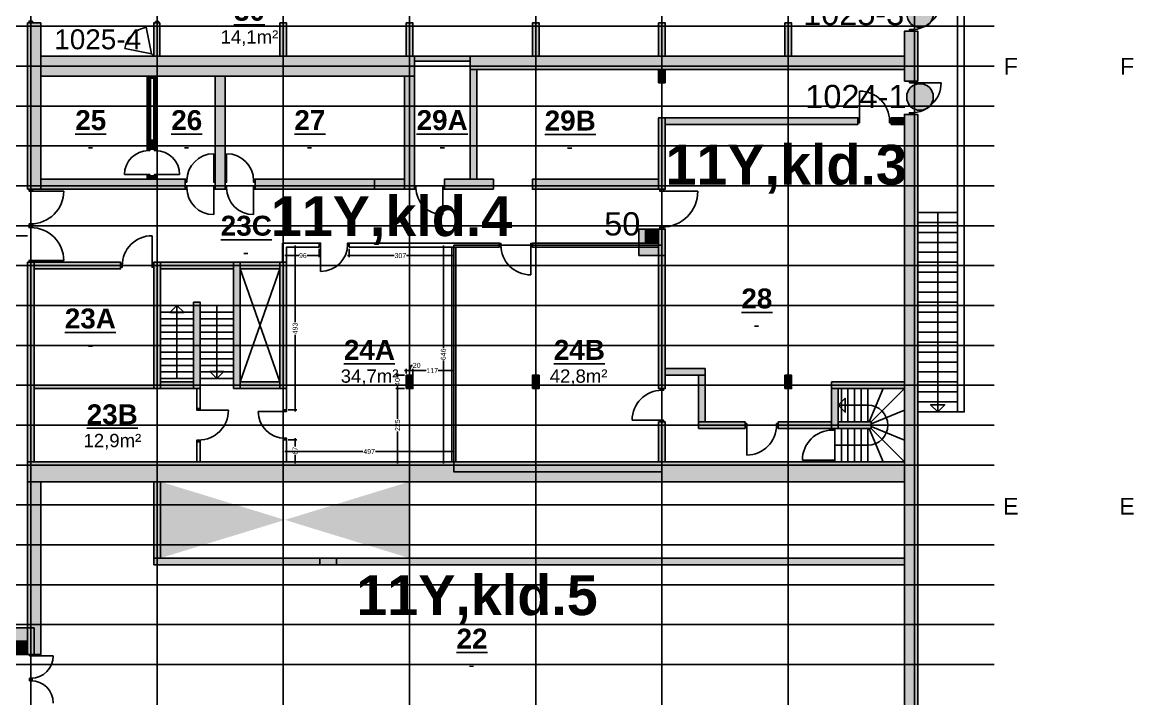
# Model space of a CAD drawing. Header units: millimetres. Extents: x 96064 to 243032, y 44049 to 165007.
# Drawn here: x 113041 to 146503, y 105169 to 125522 of the extents above; entities that cross this region are included whole.
import ezdxf

# ---------------------------------------------------------------- set-up
doc = ezdxf.new("R2010")
doc.units = ezdxf.units.MM
doc.header["$LTSCALE"] = 20
doc.layers.get('0').update_dxf_attribs({"linetype": 'CONTINUOUS'})
for name, color, linetype in [('-  Eksisterende', 7, 'CONTINUOUS'), ('-  Lette vægge - nye', 7, 'CONTINUOUS'), ('-  Trapper', 1, 'CONTINUOUS'), ('- Døre og vinduer', 12, 'CONTINUOUS'), ('- EL og VVS', 4, 'CONTINUOUS'), ('-ADK', 140, 'CONTINUOUS'), ('-Alarm', 20, 'CONTINUOUS'), ('-Dørfølere', 90, 'CONTINUOUS'), ('-Grid', 254, 'CONTINUOUS'), ('-Målsætning', 3, 'CONTINUOUS'), ('-Rum m2', 6, 'CONTINUOUS'), ('-Rumnumre', 6, 'CONTINUOUS'), ('-Skrav. eksist.', 253, 'CONTINUOUS')]:
    doc.layers.add(name, color=color, linetype=linetype)
doc.layers.get('0').off()
doc.styles.add('100', font='arial.ttf', dxfattribs={"height": 150})
doc.styles.get("Standard").update_dxf_attribs({"font": 'arial.ttf'})
doc.dimstyles.new('Copy(4) of STANDARD', dxfattribs={"dimscale": 4, "dimtxt": 7, "dimasz": 1, "dimexe": 0.5, "dimexo": 5, "dimgap": 0.2, "dimtad": 0, "dimdec": 0, "dimdsep": 46, "dimtxsty": 'Standard', "dimblk": 'OBLIQUE', "dimcen": 2.5, "dimdle": 0.5, "dimclrd": 9, "dimclre": 9, "dimadec": 1, "dimazin": 0, "dimtfac": 1, "dimtdec": 0, "dimtmove": 1, "dimatfit": 2, "dimldrblk": 'OBLIQUE', "dimfxl": 1, "dimtolj": 1, "dimtzin": 0, "dimarcsym": 0})

# ---------------------------------------------------------------- blocks, each defined once
blk = doc.blocks.new('Rumføler')
at = {"layer": '-Alarm'}
blk.add_line((-71, 71), (0, 0), dxfattribs=at)
blk.add_lwpolyline([(-231, 871), (-71, 71), (-871, 231)], dxfattribs=at)
blk.add_arc((-71, 71), 816, 101.3099, 168.6901, dxfattribs=at)
blk = doc.blocks.new('ADK')
at = {"layer": '-ADK'}
h = blk.add_hatch(color=256, dxfattribs=at)
h.dxf.hatch_style = 1
h.paths.add_polyline_path([(-400, -400), (400, -400), (400, 400), (-400, 400)])
blk.add_lwpolyline([(-400, -400), (400, -400), (400, 400), (-400, 400)], close=True, dxfattribs=at)
blk = doc.blocks.new('Dør-sensor')
at = {"layer": '-Dørfølere'}
h = blk.add_hatch(color=256, dxfattribs=at)
h.dxf.hatch_style = 1
edge = h.paths.add_edge_path()
edge.add_arc((0, 0), 400, 0, 360)
blk.add_circle((0, 0), 400, dxfattribs=at)
blk = doc.blocks.new('_DotSmall')
at = {"color": 0, "linetype": 'ByBlock', "const_width": 0.5}
blk.add_lwpolyline([(-0.0625, 0, 1), (0.0625, 0, 1)], format="xyb", close=True, dxfattribs=at)
blk = doc.blocks.new('*D17')
at = {"layer": '-Målsætning', "color": 9, "lineweight": -2, "transparency": 16777216}
for p, q in [((120950, 112603), (123296, 112603)), ((121000, 112350), (121000, 112653)), ((126020, 112603), (123674, 112603)), ((125970, 112350), (125970, 112653))]:
    blk.add_line(p, q, dxfattribs=at)
at = {"layer": '-Målsætning', "color": 9, "lineweight": -2, "transparency": 16777216, "xscale": 100, "yscale": 100, "zscale": 100, "rotation": 180}
blk.add_blockref('_DotSmall', (121000, 112603), dxfattribs=at)
at = {"layer": '-Målsætning', "color": 9, "lineweight": -2, "transparency": 16777216, "xscale": 100, "yscale": 100, "zscale": 100}
blk.add_blockref('_DotSmall', (125970, 112603), dxfattribs=at)
at = {"layer": '-Målsætning', "color": 0, "transparency": 16777216, "insert": (123485, 112603), "char_height": 150, "attachment_point": 5}
blk.add_mtext('\\A1;497', dxfattribs=at)
blk = doc.blocks.new('_Oblique')
blk = doc.blocks.new('*D19')
at = {"layer": '-Målsætning', "color": 9, "lineweight": -2, "transparency": 16777216}
for p, q in [((120950, 118501), (121363, 118501)), ((121000, 118710), (121000, 118451)), ((122030, 118501), (121617, 118501)), ((121980, 118710), (121980, 118451))]:
    blk.add_line(p, q, dxfattribs=at)
at = {"layer": '-Målsætning', "color": 9, "lineweight": -2, "transparency": 16777216, "xscale": 100, "yscale": 100, "zscale": 100, "rotation": 180}
blk.add_blockref('_DotSmall', (121000, 118501), dxfattribs=at)
at = {"layer": '-Målsætning', "color": 9, "lineweight": -2, "transparency": 16777216, "xscale": 100, "yscale": 100, "zscale": 100}
blk.add_blockref('_DotSmall', (121980, 118501), dxfattribs=at)
at = {"layer": '-Målsætning', "color": 0, "transparency": 16777216, "insert": (121490, 118501), "char_height": 150, "attachment_point": 5}
blk.add_mtext('\\A1;96', dxfattribs=at)
blk = doc.blocks.new('*D20')
at = {"layer": '-Målsætning', "color": 9, "lineweight": -2, "transparency": 16777216}
for p, q in [((122830, 118501), (124239, 118501)), ((122880, 118710), (122880, 118451)), ((126020, 118501), (124611, 118501)), ((125970, 118710), (125970, 118451))]:
    blk.add_line(p, q, dxfattribs=at)
at = {"layer": '-Målsætning', "color": 9, "lineweight": -2, "transparency": 16777216, "xscale": 100, "yscale": 100, "zscale": 100, "rotation": 180}
blk.add_blockref('_DotSmall', (122880, 118501), dxfattribs=at)
at = {"layer": '-Målsætning', "color": 9, "lineweight": -2, "transparency": 16777216, "xscale": 100, "yscale": 100, "zscale": 100}
blk.add_blockref('_DotSmall', (125970, 118501), dxfattribs=at)
at = {"layer": '-Målsætning', "color": 0, "transparency": 16777216, "insert": (124425, 118501), "char_height": 150, "attachment_point": 5}
blk.add_mtext('\\A1;307', dxfattribs=at)
blk = doc.blocks.new('*D21')
at = {"layer": '-Målsætning', "color": 9, "lineweight": -2, "transparency": 16777216}
for p, q in [((121050, 112960), (121306, 112960)), ((121256, 113010), (121256, 112758)), ((121256, 112250), (121256, 112502)), ((121050, 112300), (121306, 112300))]:
    blk.add_line(p, q, dxfattribs=at)
at = {"layer": '-Målsætning', "color": 9, "lineweight": -2, "transparency": 16777216, "xscale": 100, "yscale": 100, "zscale": 100}
for p, rotation in [((121256, 112960), 90), ((121256, 112300), 270)]:
    blk.add_blockref('_DotSmall', p, dxfattribs=dict(at, rotation=rotation))
at = {"layer": '-Målsætning', "color": 0, "transparency": 16777216, "insert": (121256, 112630), "char_height": 150, "attachment_point": 5, "rotation": 90}
blk.add_mtext('\\A1;67', dxfattribs=at)
blk = doc.blocks.new('*D22')
at = {"layer": '-Målsætning', "color": 9, "lineweight": -2, "transparency": 16777216}
for p, q in [((121256, 118810), (121256, 116499)), ((121050, 118760), (121306, 118760)), ((121256, 113810), (121256, 116121)), ((121050, 113860), (121306, 113860))]:
    blk.add_line(p, q, dxfattribs=at)
at = {"layer": '-Målsætning', "color": 9, "lineweight": -2, "transparency": 16777216, "xscale": 100, "yscale": 100, "zscale": 100}
for p, rotation in [((121256, 118760), 90), ((121256, 113860), 270)]:
    blk.add_blockref('_DotSmall', p, dxfattribs=dict(at, rotation=rotation))
at = {"layer": '-Målsætning', "color": 0, "transparency": 16777216, "insert": (121256, 116310), "char_height": 150, "attachment_point": 5, "rotation": 90}
blk.add_mtext('\\A1;493', dxfattribs=at)
blk = doc.blocks.new('*D23')
at = {"layer": '-Målsætning', "color": 9, "lineweight": -2, "transparency": 16777216}
for p, q in [((124750, 115041), (125206, 115041)), ((124800, 114750), (124800, 115091)), ((126020, 115041), (125564, 115041)), ((125970, 114750), (125970, 115091))]:
    blk.add_line(p, q, dxfattribs=at)
at = {"layer": '-Målsætning', "color": 9, "lineweight": -2, "transparency": 16777216, "xscale": 100, "yscale": 100, "zscale": 100, "rotation": 180}
blk.add_blockref('_DotSmall', (124800, 115041), dxfattribs=at)
at = {"layer": '-Målsætning', "color": 9, "lineweight": -2, "transparency": 16777216, "xscale": 100, "yscale": 100, "zscale": 100}
blk.add_blockref('_DotSmall', (125970, 115041), dxfattribs=at)
at = {"layer": '-Målsætning', "color": 0, "transparency": 16777216, "insert": (125385, 115041), "char_height": 150, "attachment_point": 5}
blk.add_mtext('\\A1;117', dxfattribs=at)
blk = doc.blocks.new('*D24')
at = {"layer": '-Målsætning', "color": 9, "lineweight": -2, "transparency": 16777216}
for p, q in [((124550, 114500), (124288, 114500)), ((124338, 114550), (124338, 113588)), ((124338, 112250), (124338, 113212)), ((124550, 112300), (124288, 112300))]:
    blk.add_line(p, q, dxfattribs=at)
at = {"layer": '-Målsætning', "color": 9, "lineweight": -2, "transparency": 16777216, "xscale": 100, "yscale": 100, "zscale": 100}
for p, rotation in [((124338, 114500), 90), ((124338, 112300), 270)]:
    blk.add_blockref('_DotSmall', p, dxfattribs=dict(at, rotation=rotation))
at = {"layer": '-Målsætning', "color": 0, "transparency": 16777216, "insert": (124338, 113400), "char_height": 150, "attachment_point": 5, "rotation": 90}
blk.add_mtext('\\A1;225', dxfattribs=at)
blk = doc.blocks.new('*D25')
at = {"layer": '-Målsætning', "color": 9, "lineweight": -2, "transparency": 16777216}
for p, q in [((124700, 115041), (124747, 115198)), ((124747, 115198), (124787, 115198)), ((124850, 115041), (124550, 115041)), ((124600, 114950), (124600, 115091)), ((124800, 114950), (124800, 115091))]:
    blk.add_line(p, q, dxfattribs=at)
at = {"layer": '-Målsætning', "color": 9, "lineweight": -2, "transparency": 16777216, "xscale": 100, "yscale": 100, "zscale": 100, "rotation": 180}
blk.add_blockref('_DotSmall', (124600, 115041), dxfattribs=at)
at = {"layer": '-Målsætning', "color": 9, "lineweight": -2, "transparency": 16777216, "xscale": 100, "yscale": 100, "zscale": 100}
blk.add_blockref('_DotSmall', (124800, 115041), dxfattribs=at)
at = {"layer": '-Målsætning', "color": 0, "transparency": 16777216, "insert": (124915, 115198), "char_height": 150, "attachment_point": 5}
blk.add_mtext('\\A1;20', dxfattribs=at)
blk = doc.blocks.new('*D26')
at = {"layer": '-Målsætning', "color": 9, "lineweight": -2, "transparency": 16777216}
for p, q in [((124550, 114900), (124288, 114900)), ((124338, 114950), (124338, 114830)), ((124550, 114500), (124288, 114500)), ((124338, 114450), (124338, 114570))]:
    blk.add_line(p, q, dxfattribs=at)
at = {"layer": '-Målsætning', "color": 9, "lineweight": -2, "transparency": 16777216, "xscale": 100, "yscale": 100, "zscale": 100}
for p, rotation in [((124338, 114900), 90), ((124338, 114500), 270)]:
    blk.add_blockref('_DotSmall', p, dxfattribs=dict(at, rotation=rotation))
at = {"layer": '-Målsætning', "color": 0, "transparency": 16777216, "insert": (124338, 114700), "char_height": 150, "attachment_point": 5, "rotation": 90}
blk.add_mtext('\\A1;40', dxfattribs=at)
blk = doc.blocks.new('*D27')
at = {"layer": '-Målsætning', "color": 9, "lineweight": -2, "transparency": 16777216}
for p, q in [((125718, 118810), (125718, 115716.06412)), ((125920, 118760), (125668, 118760)), ((125718, 112250), (125718, 115343.93588)), ((125920, 112300), (125668, 112300))]:
    blk.add_line(p, q, dxfattribs=at)
at = {"layer": '-Målsætning', "color": 9, "lineweight": -2, "transparency": 16777216, "xscale": 100, "yscale": 100, "zscale": 100}
for p, rotation in [((125718, 118760), 90), ((125718, 112300), 270)]:
    blk.add_blockref('_DotSmall', p, dxfattribs=dict(at, rotation=rotation))
at = {"layer": '-Målsætning', "color": 0, "transparency": 16777216, "insert": (125718, 115530), "char_height": 150, "attachment_point": 5, "rotation": 90}
blk.add_mtext('\\A1;646', dxfattribs=at)

msp = doc.modelspace()

# ---------------------------------------------------------------- hatches: boundary and pattern name
at = {"layer": '-ADK'}
h = msp.add_hatch(color=256, dxfattribs=at)
h.dxf.hatch_style = 1
h.paths.add_polyline_path([(131800, 118900), (132200, 118900), (132200, 119300), (131800, 119300)])
h = msp.add_hatch(color=256, dxfattribs=at)
h.dxf.hatch_style = 1
h.paths.add_polyline_path([(112800, 106500), (113200, 106500), (113200, 106900), (112800, 106900)])
at = {"layer": '-Skrav. eksist.'}
h = msp.add_hatch(color=256, dxfattribs=at)
h.dxf.hatch_style = 1
h.paths.add_polyline_path([(113200, 120500), (113600, 120500), (113600, 125500), (113200, 125500)])
h = msp.add_hatch(color=256, dxfattribs=at)
h.dxf.hatch_style = 1
h.paths.add_polyline_path([(117000, 124500), (117180, 124500), (117180, 125500), (117000, 125500)])
h = msp.add_hatch(color=256, dxfattribs=at)
h.dxf.hatch_style = 1
h.paths.add_polyline_path([(120800, 124500), (121000, 124500), (121000, 125500), (120800, 125500)])
h = msp.add_hatch(color=256, dxfattribs=at)
h.dxf.hatch_style = 1
h.paths.add_polyline_path([(124600, 124500), (124800, 124500), (124800, 125500), (124600, 125500)])
h = msp.add_hatch(color=256, dxfattribs=at)
h.dxf.hatch_style = 1
h.paths.add_polyline_path([(128400, 124500), (128600, 124500), (128600, 125500), (128400, 125500)])
h = msp.add_hatch(color=256, dxfattribs=at)
h.dxf.hatch_style = 1
h.paths.add_polyline_path([(132200, 124500), (132400, 124500), (132400, 125500), (132200, 125500)])
h = msp.add_hatch(color=256, dxfattribs=at)
h.dxf.hatch_style = 1
h.paths.add_polyline_path([(136000, 124500), (136200, 124500), (136200, 125500), (136000, 125500)])
h = msp.add_hatch(color=256, dxfattribs=at)
h.dxf.hatch_style = 1
h.paths.add_polyline_path([(139600, 123750), (140000, 123750), (140000, 125250), (139600, 125250)])
h = msp.add_hatch(color=256, dxfattribs=at)
h.dxf.hatch_style = 1
h.paths.add_polyline_path([(113600, 123900), (124850, 123900), (124850, 124500), (113600, 124500)], flags=17)
h = msp.add_hatch(color=256, dxfattribs=at)
h.dxf.hatch_style = 1
h.paths.add_polyline_path([(113600, 123900), (124850, 123900), (124850, 124500), (113600, 124500)], flags=17)
h = msp.add_hatch(color=256, dxfattribs=at)
h.dxf.hatch_style = 1
h.paths.add_polyline_path([(126525, 124500), (126525, 124350), (124850, 124350), (124850, 124500)])
h = msp.add_hatch(color=256, dxfattribs=at)
h.dxf.hatch_style = 1
h.paths.add_polyline_path([(126525, 124500), (139600, 124500), (139600, 124100), (126525, 124100)])
h = msp.add_hatch(color=256, dxfattribs=at)
h.dxf.hatch_style = 1
h.paths.add_polyline_path([(117100, 123900), (116800, 123900), (116800, 123840), (117100, 123840)])
h = msp.add_hatch(color=256, dxfattribs=at)
h.dxf.hatch_style = 1
h.paths.add_polyline_path([(118850, 120500), (119150, 120500), (119150, 123900), (118850, 123900)])
h = msp.add_hatch(color=256, dxfattribs=at)
h.dxf.hatch_style = 1
h.paths.add_polyline_path([(124550, 120500), (124850, 120500), (124850, 123900), (124550, 123900)])
h = msp.add_hatch(color=256, dxfattribs=at)
h.dxf.hatch_style = 1
h.paths.add_polyline_path([(126525, 120800), (126725, 120800), (126725, 124100), (126525, 124100)])
h = msp.add_hatch(color=256, dxfattribs=at)
h.dxf.hatch_style = 1
h.paths.add_polyline_path([(132400, 123700), (132200, 123700), (132200, 124100), (132400, 124100)])
h = msp.add_hatch(color=256, dxfattribs=at)
h.dxf.hatch_style = 1
h.paths.add_polyline_path([(132200, 120500), (132400, 120500), (132400, 122650), (132200, 122650)])
h = msp.add_hatch(color=256, dxfattribs=at)
h.dxf.hatch_style = 1
h.paths.add_polyline_path([(132400, 122450), (132400, 122650), (138200, 122650), (138200, 122450)])
h = msp.add_hatch(color=256, dxfattribs=at)
h.dxf.hatch_style = 1
h.paths.add_polyline_path([(139200, 122450), (139200, 122650), (139600, 122650), (139600, 122450)])
h = msp.add_hatch(color=256, dxfattribs=at)
h.dxf.hatch_style = 1
h.paths.add_polyline_path([(139600, 100400), (140000, 100400), (140000, 122750), (139600, 122750)])
h = msp.add_hatch(color=256, dxfattribs=at)
h.dxf.hatch_style = 1
h.paths.add_polyline_path([(117100, 121700), (116800, 121700), (116800, 121970), (117100, 121970)])
h = msp.add_hatch(color=256, dxfattribs=at)
h.dxf.hatch_style = 1
h.paths.add_polyline_path([(113600, 120500), (117950, 120500), (117950, 120800), (113600, 120800)])
h = msp.add_hatch(color=256, dxfattribs=at)
h.dxf.hatch_style = 1
h.paths.add_polyline_path([(117100, 120800), (116800, 120800), (116800, 120900), (117100, 120900)])
h = msp.add_hatch(color=256, dxfattribs=at)
h.dxf.hatch_style = 1
h.paths.add_polyline_path([(123650, 120500), (120050, 120500), (120050, 120800), (123650, 120800)])
h = msp.add_hatch(color=256, dxfattribs=at)
h.dxf.hatch_style = 1
h.paths.add_polyline_path([(124550, 120500), (123650, 120500), (123650, 120800), (124550, 120800)])
h = msp.add_hatch(color=256, dxfattribs=at)
h.dxf.hatch_style = 1
h.paths.add_polyline_path([(127225, 120500), (125750, 120500), (125750, 120800), (127225, 120800)])
h = msp.add_hatch(color=256, dxfattribs=at)
h.dxf.hatch_style = 1
h.paths.add_polyline_path([(132200, 120500), (128400, 120500), (128400, 120800), (132200, 120800)])
h = msp.add_hatch(color=256, dxfattribs=at)
h.dxf.hatch_style = 1
h.paths.add_polyline_path([(132200, 119300), (132400, 119300), (132400, 114500), (132200, 114500)])
h = msp.add_hatch(color=256, dxfattribs=at)
h.dxf.hatch_style = 1
h.paths.add_polyline_path([(113200, 112300), (113400, 112300), (113400, 118300), (113200, 118300)])
h = msp.add_hatch(color=256, dxfattribs=at)
h.dxf.hatch_style = 1
h.paths.add_polyline_path([(113400, 118300), (116000, 118300), (116000, 118100), (113400, 118100)])
h = msp.add_hatch(color=256, dxfattribs=at)
h.dxf.hatch_style = 1
h.paths.add_polyline_path([(117000, 114500), (117200, 114500), (117200, 118300), (117000, 118300)])
h = msp.add_hatch(color=256, dxfattribs=at)
h.dxf.hatch_style = 1
h.paths.add_polyline_path([(117200, 118300), (119400, 118300), (119400, 118100), (117200, 118100)])
h = msp.add_hatch(color=256, dxfattribs=at)
h.dxf.hatch_style = 1
h.paths.add_polyline_path([(119400, 114500), (119600, 114500), (119600, 118300), (119400, 118300)])
h = msp.add_hatch(color=256, dxfattribs=at)
h.dxf.hatch_style = 1
h.paths.add_polyline_path([(119600, 118300), (120800, 118300), (120800, 118100), (119600, 118100)])
h = msp.add_hatch(color=256, dxfattribs=at)
h.dxf.hatch_style = 1
h.paths.add_polyline_path([(120800, 114500), (121000, 114500), (121000, 118300), (120800, 118300)])
h = msp.add_hatch(color=256, dxfattribs=at)
h.dxf.hatch_style = 1
h.paths.add_polyline_path([(118200, 114500), (118400, 114500), (118400, 117100), (118200, 117100)])
h = msp.add_hatch(color=256, dxfattribs=at)
h.dxf.hatch_style = 1
h.paths.add_polyline_path([(124600, 114500), (124800, 114500), (124800, 114900), (124600, 114900)])
h = msp.add_hatch(color=256, dxfattribs=at)
h.dxf.hatch_style = 1
h.paths.add_polyline_path([(128400, 114500), (128600, 114500), (128600, 114900), (128400, 114900)])
h = msp.add_hatch(color=256, dxfattribs=at)
h.dxf.hatch_style = 1
h.paths.add_polyline_path([(132400, 114900), (132400, 115100), (133600, 115100), (133600, 114900)])
h = msp.add_hatch(color=256, dxfattribs=at)
h.dxf.hatch_style = 1
h.paths.add_polyline_path([(133400, 113500), (133600, 113500), (133600, 114900), (133400, 114900)])
h = msp.add_hatch(color=256, dxfattribs=at)
h.dxf.hatch_style = 1
h.paths.add_polyline_path([(136000, 114500), (136200, 114500), (136200, 114900), (136000, 114900)])
h = msp.add_hatch(color=256, dxfattribs=at)
h.dxf.hatch_style = 1
h.paths.add_polyline_path([(113400, 114600), (117000, 114600), (117000, 114500), (113400, 114500)])
h = msp.add_hatch(color=256, dxfattribs=at)
h.dxf.hatch_style = 1
h.paths.add_polyline_path([(117200, 114700), (118200, 114700), (118200, 114500), (117200, 114500)])
h = msp.add_hatch(color=256, dxfattribs=at)
h.dxf.hatch_style = 1
h.paths.add_polyline_path([(119600, 114700), (120800, 114700), (120800, 114500), (119600, 114500)])
h = msp.add_hatch(color=256, dxfattribs=at)
h.dxf.hatch_style = 1
h.paths.add_polyline_path([(137400, 114700), (137400, 114500), (139600, 114500), (139600, 114700)])
h = msp.add_hatch(color=256, dxfattribs=at)
h.dxf.hatch_style = 1
h.paths.add_polyline_path([(137600, 114500), (137600, 113300), (137400, 113300), (137400, 114500)])
h = msp.add_hatch(color=256, dxfattribs=at)
h.dxf.hatch_style = 1
h.paths.add_polyline_path([(132200, 113500), (132400, 113500), (132400, 112300), (132200, 112300)])
h = msp.add_hatch(color=256, dxfattribs=at)
h.dxf.hatch_style = 1
h.paths.add_polyline_path([(133400, 113300), (133400, 113500), (134800, 113500), (134800, 113300)])
h = msp.add_hatch(color=256, dxfattribs=at)
h.dxf.hatch_style = 1
h.paths.add_polyline_path([(135800, 113300), (135800, 113500), (137400, 113500), (137400, 113300)])
h = msp.add_hatch(color=256, dxfattribs=at)
h.dxf.hatch_style = 1
h.paths.add_polyline_path([(137600, 113500), (137600, 113300), (138600, 113300), (138600, 113500)])
h = msp.add_hatch(color=256, dxfattribs=at)
h.dxf.hatch_style = 1
h.paths.add_polyline_path([(113200, 112300), (139600, 112300), (139600, 111700), (113200, 111700)])
h = msp.add_hatch(color=256, dxfattribs=at)
h.dxf.hatch_style = 1
h.paths.add_polyline_path([(113200, 106500), (113600, 106500), (113600, 111700), (113200, 111700)])
h = msp.add_hatch(color=256, dxfattribs=at)
h.dxf.hatch_style = 1
h.paths.add_polyline_path([(117000, 111700), (117200, 111700), (117200, 109400), (117000, 109400)])
h = msp.add_hatch(color=256, dxfattribs=at)
h.dxf.hatch_style = 1
h.paths.add_polyline_path([(122000, 109400), (122500, 109400), (122500, 109200), (122000, 109200)], flags=16)
edge = h.paths.add_edge_path()
edge.add_line((124700, 111700), (124700, 109400))
edge.add_line((117200, 111700), (117200, 109400))
h = msp.add_hatch(color=256, dxfattribs=at)
h.dxf.hatch_style = 1
h.paths.add_polyline_path([(122000, 109400), (122500, 109400), (122500, 109200), (122000, 109200)], flags=16)
h.paths.add_polyline_path([(117000, 109200), (117000, 109400), (139600, 109400), (139600, 109200)])

# ---------------------------------------------------------------- linework, layer by layer
at = {"layer": '-  Eksisterende'}
for p, q in [((119600, 118100), (120800, 114700)), ((119600, 114700), (120800, 118100)), ((117200, 111700), (117200, 109400)), ((124700, 111700), (124700, 109400))]:
    msp.add_line(p, q, dxfattribs=at)
for points in [[(113200, 120500), (113600, 120500), (113600, 125500), (113200, 125500)], [(117000, 124500), (117180, 124500), (117180, 125500), (117000, 125500)], [(120800, 124500), (121000, 124500), (121000, 125500), (120800, 125500)], [(124600, 124500), (124800, 124500), (124800, 125500), (124600, 125500)], [(128400, 124500), (128600, 124500), (128600, 125500), (128400, 125500)], [(132200, 124500), (132400, 124500), (132400, 125500), (132200, 125500)], [(136000, 124500), (136200, 124500), (136200, 125500), (136000, 125500)], [(139600, 123750), (140000, 123750), (140000, 125250), (139600, 125250)], [(113600, 123900), (124850, 123900), (124850, 124500), (113600, 124500)], [(113600, 123900), (124850, 123900), (124850, 124500), (113600, 124500)], [(126525, 124500), (126525, 124350), (124850, 124350), (124850, 124500)], [(126525, 124500), (139600, 124500), (139600, 124100), (126525, 124100)], [(117100, 123900), (116800, 123900), (116800, 123840), (117100, 123840)], [(118850, 120500), (119150, 120500), (119150, 123900), (118850, 123900)], [(124550, 120500), (124850, 120500), (124850, 123900), (124550, 123900)], [(126525, 120800), (126725, 120800), (126725, 124100), (126525, 124100)], [(132400, 123700), (132200, 123700), (132200, 124100), (132400, 124100)], [(132200, 120500), (132400, 120500), (132400, 122650), (132200, 122650)], [(132400, 122450), (132400, 122650), (138200, 122650), (138200, 122450)], [(139200, 122450), (139200, 122650), (139600, 122650), (139600, 122450)], [(139600, 100400), (140000, 100400), (140000, 122750), (139600, 122750)], [(117100, 121700), (116800, 121700), (116800, 121970), (117100, 121970)], [(113600, 120500), (117950, 120500), (117950, 120800), (113600, 120800)], [(117100, 120800), (116800, 120800), (116800, 120900), (117100, 120900)], [(123650, 120500), (120050, 120500), (120050, 120800), (123650, 120800)], [(124550, 120500), (123650, 120500), (123650, 120800), (124550, 120800)], [(127225, 120500), (125750, 120500), (125750, 120800), (127225, 120800)], [(132200, 120500), (128400, 120500), (128400, 120800), (132200, 120800)], [(132200, 119300), (132400, 119300), (132400, 114500), (132200, 114500)], [(113200, 112300), (113400, 112300), (113400, 118300), (113200, 118300)], [(113400, 118300), (116000, 118300), (116000, 118100), (113400, 118100)], [(117000, 114500), (117200, 114500), (117200, 118300), (117000, 118300)], [(117200, 118300), (119400, 118300), (119400, 118100), (117200, 118100)], [(119400, 114500), (119600, 114500), (119600, 118300), (119400, 118300)], [(119600, 118300), (120800, 118300), (120800, 118100), (119600, 118100)], [(120800, 114500), (121000, 114500), (121000, 118300), (120800, 118300)], [(118200, 114500), (118400, 114500), (118400, 117100), (118200, 117100)], [(124600, 114500), (124800, 114500), (124800, 114900), (124600, 114900)], [(128400, 114500), (128600, 114500), (128600, 114900), (128400, 114900)], [(132400, 114900), (132400, 115100), (133600, 115100), (133600, 114900)], [(133400, 113500), (133600, 113500), (133600, 114900), (133400, 114900)], [(136000, 114500), (136200, 114500), (136200, 114900), (136000, 114900)], [(113400, 114600), (117000, 114600), (117000, 114500), (113400, 114500)], [(117200, 114700), (118200, 114700), (118200, 114500), (117200, 114500)], [(118400, 114500), (118300, 114500), (118300, 113900), (118400, 113900)], [(119600, 114700), (120800, 114700), (120800, 114500), (119600, 114500)], [(121000, 114500), (120900, 114500), (120900, 113860), (121000, 113860)], [(137400, 114700), (137400, 114500), (139600, 114500), (139600, 114700)], [(137600, 114500), (137600, 113300), (137400, 113300), (137400, 114500)], [(132200, 113500), (132400, 113500), (132400, 112300), (132200, 112300)], [(133400, 113300), (133400, 113500), (134800, 113500), (134800, 113300)], [(135800, 113300), (135800, 113500), (137400, 113500), (137400, 113300)], [(137600, 113500), (137600, 113300), (138600, 113300), (138600, 113500)], [(118400, 112900), (118300, 112900), (118300, 112300), (118400, 112300)], [(121000, 112960), (120900, 112960), (120900, 112300), (121000, 112300)], [(113200, 112300), (139600, 112300), (139600, 111700), (113200, 111700)], [(113200, 106500), (113600, 106500), (113600, 111700), (113200, 111700)], [(117000, 111700), (117200, 111700), (117200, 109400), (117000, 109400)], [(117000, 109200), (117000, 109400), (139600, 109400), (139600, 109200)], [(122000, 109400), (122500, 109400), (122500, 109200), (122000, 109200)]]:
    msp.add_lwpolyline(points, close=True, dxfattribs=at)
at = {"layer": '-  Lette vægge - nye'}
for p, q in [((127400, 118880), (127400, 118760)), ((127400, 118880), (127400, 118760)), ((128400, 118880), (128400, 118760)), ((128400, 118880), (132200, 118880)), ((128400, 118760), (132200, 118760))]:
    msp.add_line(p, q, dxfattribs=at)
for points in [[(120880, 118880), (121980, 118880), (121980, 118760), (121000, 118760), (121000, 118300), (120880, 118300)], [(122880, 118760), (127400, 118760), (127400, 118880), (122880, 118880)], [(126030, 118820), (132300, 118820), (132300, 112000), (126030, 112000)], [(128400, 118880), (132200, 118880), (132200, 118760), (128400, 118760)], [(125970, 118760), (126090, 118760), (126090, 112300), (125970, 112300)]]:
    msp.add_lwpolyline(points, close=True, dxfattribs=at)
at = {"layer": '-  Trapper', "ltscale": 0.5}
for p, q in [((118200, 117000), (117200, 117000)), ((118200, 116800), (117200, 116800)), ((119400, 117000), (118400, 117000)), ((119400, 116800), (118400, 116800)), ((118200, 116600), (117200, 116600)), ((119400, 116600), (118400, 116600)), ((118200, 116400), (117200, 116400)), ((118200, 116200), (117200, 116200)), ((119400, 116400), (118400, 116400)), ((119400, 116200), (118400, 116200)), ((118200, 116000), (117200, 116000)), ((118200, 115800), (117200, 115800)), ((119400, 116000), (118400, 116000)), ((119400, 115800), (118400, 115800)), ((118200, 115600), (117200, 115600)), ((119400, 115600), (118400, 115600)), ((118200, 115400), (117200, 115400)), ((118200, 115200), (117200, 115200)), ((119400, 115400), (118400, 115400)), ((119400, 115200), (118400, 115200)), ((118200, 115000), (117200, 115000)), ((118200, 114800), (117200, 114800)), ((119400, 115000), (118400, 115000)), ((119400, 114800), (118400, 114800))]:
    msp.add_line(p, q, dxfattribs=at)
at = {"layer": '-  Trapper'}
for p, q in [((109600, 115800), (113200, 115800)), ((137700, 114500), (137700, 113500)), ((137900, 114500), (137900, 113500)), ((138100, 114500), (138100, 113500)), ((138300, 114500), (138300, 113500)), ((138500, 114500), (138500, 113500)), ((138541.4, 113500), (138955.6, 114500)), ((138600, 113500), (139600, 114500)), ((138600, 113441.4), (139600, 113855.6)), ((137500, 113300), (137500, 112300)), ((137700, 113300), (137700, 112300)), ((137900, 113300), (137900, 112300)), ((138100, 113300), (138100, 112300)), ((138300, 113300), (138300, 112300)), ((138500, 113300), (138500, 112300)), ((138541.4, 113300), (138955.6, 112300)), ((138600, 113400), (139600, 113400)), ((138600, 113358.6), (139600, 112944.4)), ((138600, 113300), (139600, 112300)), ((138500, 112800), (137500, 112800)), ((109600, 107400), (113200, 107400))]:
    msp.add_line(p, q, dxfattribs=at)
for points in [[(140000, 126600), (141200, 126600), (141200, 119800), (140000, 119800), (140000, 120000)], [(141200, 126800), (141400, 126800), (141400, 113800), (141200, 113800), (141200, 126600)], [(140600, 119800), (140600, 113800), (140387.9, 114012.1), (140812.1, 114012.1), (140600, 113800)], [(138500, 114000), (137601.2, 114000), (137813.4, 114212.1), (137813.4, 113787.9), (137601.2, 114000)]]:
    msp.add_lwpolyline(points, dxfattribs=at)
for points in [[(140000, 119500), (141200, 119500), (141200, 119800), (140000, 119800)], [(140000, 119200), (141200, 119200), (141200, 119500), (140000, 119500)], [(140000, 118900), (141200, 118900), (141200, 119200), (140000, 119200)], [(140000, 118600), (141200, 118600), (141200, 118900), (140000, 118900)], [(140000, 118300), (141200, 118300), (141200, 118600), (140000, 118600)], [(140000, 118000), (141200, 118000), (141200, 118300), (140000, 118300)], [(140000, 117700), (141200, 117700), (141200, 118000), (140000, 118000)], [(140000, 117400), (141200, 117400), (141200, 117700), (140000, 117700)], [(140000, 117100), (141200, 117100), (141200, 117400), (140000, 117400)], [(140000, 116800), (141200, 116800), (141200, 117100), (140000, 117100)], [(140000, 116500), (141200, 116500), (141200, 116800), (140000, 116800)], [(140000, 116200), (141200, 116200), (141200, 116500), (140000, 116500)], [(140000, 115900), (141200, 115900), (141200, 116200), (140000, 116200)], [(140000, 115600), (141200, 115600), (141200, 115900), (140000, 115900)], [(140000, 115300), (141200, 115300), (141200, 115600), (140000, 115600)], [(140000, 115000), (141200, 115000), (141200, 115300), (140000, 115300)], [(140000, 114700), (141200, 114700), (141200, 115000), (140000, 115000)], [(140000, 114400), (141200, 114400), (141200, 114700), (140000, 114700)], [(140000, 114100), (141200, 114100), (141200, 114400), (140000, 114400)], [(140000, 113800), (141200, 113800), (141200, 114100), (140000, 114100)]]:
    msp.add_lwpolyline(points, close=True, dxfattribs=at)
at = {"layer": '-  Trapper', "ltscale": 0.5}
for points in [[(117700, 114800), (117700, 117000), (117487.9, 116787.9), (117912.1, 116787.9), (117700, 117000)], [(118900, 117000), (118900, 114800), (119112.1, 115012.1), (118687.9, 115012.1), (118900, 114800)]]:
    msp.add_lwpolyline(points, dxfattribs=at)
at = {"layer": '-  Trapper'}
msp.add_arc((138500, 113400), 600, 270, 90, dxfattribs=at)
at = {"layer": '- Døre og vinduer'}
for p, q in [((116850, 123790), (116850, 122020)), ((117050, 123790), (117050, 122020)), ((139801.2, 123700), (140701.2, 123700)), ((138250, 122550), (138250, 123450)), ((118805, 120755), (118805, 121565)), ((119195, 120755), (119195, 121565)), ((116840, 120940), (116120, 120940)), ((117060, 120940), (117780, 120940)), ((118805, 120545), (118805, 119735)), ((120005, 120545), (120005, 119735)), ((125705, 120545), (125705, 119735)), ((113300, 120445), (114290, 120445)), ((132300, 120440), (133380, 120440)), ((116950, 118200), (116950, 119100)), ((122025, 118835), (122025, 118025)), ((128350, 118820), (128350, 117920)), ((113300, 118355), (114290, 118355)), ((118350, 113850), (119250, 113850)), ((120955, 113815), (120145, 113815)), ((132300, 113550), (131400, 113550)), ((134850, 113400), (134850, 112500)), ((137426.6, 112350), (136526.6, 112350)), ((113300, 106462.5), (113975, 106462.5))]:
    msp.add_line(p, q, dxfattribs=at)
for points in [[(113355, 125555), (113355, 125500), (113245, 125500), (113245, 125555)], [(117055, 125545), (117055, 125500), (117145, 125500), (117145, 125545)], [(139850, 125250), (139850, 125300), (139750, 125300), (139750, 125250)], [(116800, 121970), (116900, 121970), (116900, 123840), (116800, 123840)], [(116800, 123840), (116900, 123840), (116900, 123790), (116800, 123790)], [(117000, 121970), (117100, 121970), (117100, 123840), (117000, 123840)], [(117000, 123840), (117100, 123840), (117100, 123790), (117000, 123790)], [(139851.2, 123700), (139851.2, 123750), (139751.2, 123750), (139751.2, 123700)], [(138250, 122600), (138200, 122600), (138200, 122500), (138250, 122500)], [(139200, 122600), (139150, 122600), (139150, 122500), (139200, 122500)], [(139851.2, 122750), (139851.2, 122800), (139751.2, 122800), (139751.2, 122750)], [(116800, 122020), (116900, 122020), (116900, 121970), (116800, 121970)], [(117000, 122020), (117100, 122020), (117100, 121970), (117000, 121970)], [(116800, 121700), (116800, 121660), (116880, 121660), (116880, 121700)], [(117100, 121700), (117100, 121660), (117020, 121660), (117020, 121700)], [(116800, 120940), (116800, 120900), (116880, 120900), (116880, 120940)], [(117100, 120940), (117100, 120900), (117020, 120900), (117020, 120940)], [(117950, 120800), (117995, 120800), (117995, 120710), (117950, 120710)], [(118805, 120800), (118850, 120800), (118850, 120710), (118805, 120710)], [(119195, 120800), (119150, 120800), (119150, 120710), (119195, 120710)], [(120050, 120800), (120005, 120800), (120005, 120710), (120050, 120710)], [(113355, 120445), (113355, 120500), (113245, 120500), (113245, 120445)], [(117950, 120500), (117995, 120500), (117995, 120590), (117950, 120590)], [(118805, 120500), (118850, 120500), (118850, 120590), (118805, 120590)], [(119150, 120500), (119195, 120500), (119195, 120590), (119150, 120590)], [(120005, 120500), (120050, 120500), (120050, 120590), (120005, 120590)], [(124850, 120500), (124895, 120500), (124895, 120590), (124850, 120590)], [(125705, 120500), (125750, 120500), (125750, 120590), (125705, 120590)], [(132360, 120440), (132360, 120500), (132240, 120500), (132240, 120440)], [(113355, 119400), (113355, 119455), (113245, 119455), (113245, 119400)], [(113355, 119400), (113355, 119345), (113245, 119345), (113245, 119400)], [(132360, 119300), (132360, 119360), (132240, 119360), (132240, 119300)], [(122025, 118790), (121980, 118790), (121980, 118880), (122025, 118880)], [(122880, 118790), (122835, 118790), (122835, 118880), (122880, 118880)], [(127400, 118770), (127450, 118770), (127450, 118870), (127400, 118870)], [(128350, 118770), (128400, 118770), (128400, 118870), (128350, 118870)], [(113355, 118355), (113355, 118300), (113245, 118300), (113245, 118355)], [(116000, 118250), (116050, 118250), (116050, 118150), (116000, 118150)], [(116950, 118250), (117000, 118250), (117000, 118150), (116950, 118150)], [(132250, 114500), (132250, 114450), (132350, 114450), (132350, 114500)], [(118400, 113850), (118400, 113900), (118300, 113900), (118300, 113850)], [(120910, 113815), (120910, 113860), (121000, 113860), (121000, 113815)], [(132250, 113550), (132250, 113500), (132350, 113500), (132350, 113550)], [(134850, 113350), (134800, 113350), (134800, 113450), (134850, 113450)], [(135800, 113350), (135750, 113350), (135750, 113450), (135800, 113450)], [(137376.6, 113300), (137376.6, 113250), (137476.6, 113250), (137476.6, 113300)], [(118400, 112900), (118400, 112950), (118300, 112950), (118300, 112900)], [(120910, 112960), (120910, 113005), (121000, 113005), (121000, 112960)], [(137376.6, 112350), (137376.6, 112300), (137476.6, 112300), (137476.6, 112350)], [(113337.5, 106462.5), (113337.5, 106500), (113262.5, 106500), (113262.5, 106462.5)], [(113337.5, 105750), (113337.5, 105787.5), (113262.5, 105787.5), (113262.5, 105750)], [(113337.5, 105750), (113337.5, 105712.5), (113262.5, 105712.5), (113262.5, 105750)]]:
    msp.add_lwpolyline(points, close=True, dxfattribs=at)
for centre, radius, start, end in [((139801.2, 126200), 900, 270, 0), ((139801.2, 123700), 900, 270, 0), ((138250, 122550), 900, 0, 90), ((116840, 120940), 720, 90, 180), ((117060, 120940), 720, 0, 90), ((118805, 120755), 810, 90, 180), ((119195, 120755), 810, 0, 90), ((118805, 120545), 810, 180, 270), ((120005, 120545), 810, 180, 270), ((125705, 120545), 810, 180, 270), ((113300, 120445), 990, 270, 0), ((132300, 120440), 1080, 270, 0), ((113300, 118355), 990, 0, 90), ((116950, 118200), 900, 90, 180), ((122025, 118835), 810, 270, 0), ((128350, 118820), 900, 180, 270), ((132300, 113550), 900, 90, 180), ((118350, 113850), 900, 270, 0), ((120955, 113815), 810, 180, 270), ((134850, 113400), 900, 270, 0), ((137426.6, 112350), 900, 90, 180), ((113300, 106462.5), 675, 270, 0), ((113300, 105037.5), 675, 0, 90)]:
    msp.add_arc(centre, radius, start, end, dxfattribs=at)
at = {"layer": '- EL og VVS', "color": 4}
msp.add_line((112750, 119100), (113200, 119100), dxfattribs=at)
at = {"layer": '-ADK'}
for points in [[(131800, 118900), (132200, 118900), (132200, 119300), (131800, 119300)], [(112800, 106500), (113200, 106500), (113200, 106900), (112800, 106900)]]:
    msp.add_lwpolyline(points, close=True, dxfattribs=at)
at = {"layer": '-Grid', "color": 251}
for p, q in [((113300, 47600), (113300, 163600)), ((117100, 47600), (117100, 163600)), ((120900, 47600), (120900, 163600)), ((124700, 47600), (124700, 163600)), ((128500, 47600), (128500, 163600)), ((132300, 47600), (132300, 163600)), ((136100, 47600), (136100, 163600)), ((139900, 47600), (139900, 163600)), ((97100, 125400), (142300, 125400)), ((97100, 124200), (142300, 124200)), ((97100, 123000), (142300, 123000)), ((97100, 121800), (142300, 121800)), ((97100, 120600), (142300, 120600)), ((97100, 119400), (142300, 119400)), ((97100, 118200), (142300, 118200)), ((97100, 117000), (142300, 117000)), ((97100, 115800), (142300, 115800)), ((97100, 114600), (142300, 114600)), ((97100, 113400), (142300, 113400)), ((97100, 112200), (142300, 112200)), ((97100, 111000), (142300, 111000)), ((97100, 109800), (142300, 109800)), ((97100, 108600), (142300, 108600)), ((97100, 107400), (142300, 107400)), ((97100, 106200), (142300, 106200))]:
    msp.add_line(p, q, dxfattribs=at)

# ---------------------------------------------------------------- block references
at = {"layer": '-Dørfølere'}
for name, p in [('Dør-sensor', (140069, 125771)), ('Rumføler', (117000, 124500)), ('Dør-sensor', (140068, 123273)), ('ADK', (132000, 118900)), ('ADK', (113000, 106900))]:
    msp.add_blockref(name, p, dxfattribs=at)

# ---------------------------------------------------------------- texts
at = {"layer": '-ADK', "insert": (129997, 119807), "char_height": 700, "attachment_point": 1, "style": '100'}
msp.add_mtext_dynamic_manual_height_columns('\\pi563.33;50', width=2127, gutter_width=750, heights=[0], dxfattribs=at)
at = {"layer": '-Alarm', "insert": (114183, 125309), "char_height": 600, "attachment_point": 1, "style": '100'}
msp.add_mtext_dynamic_manual_height_columns('\\pi-175.59;1025-4', width=2127, gutter_width=750, heights=[0], dxfattribs=at)
at = {"layer": '-Dørfølere', "char_height": 700, "attachment_point": 1, "style": '100'}
for s, insert in [('\\pi-383.53;1025-3', (136932, 126136)), ('\\pi-315.97;1024-1', (136931, 123638))]:
    msp.add_mtext_dynamic_manual_height_columns(s, width=2127, gutter_width=750, heights=[0], dxfattribs=dict(at, insert=insert))
at = {"layer": '-Grid', "color": 3, "char_height": 500, "width": 361.302, "attachment_point": 5, "style": '100'}
for s, insert in [('{\\C7;F}', (142800, 124200)), ('{\\C7;F}', (146300, 124200)), ('{\\C7;E}', (142800, 110960.9)), ('{\\C7;E}', (146300, 110960.9))]:
    msp.add_mtext(s, dxfattribs=dict(at, insert=insert))
at = {"layer": '-Rum m2', "color": 6, "char_height": 400, "attachment_point": 1, "style": '100'}
for s, insert in [('\\pi48.984;14,1m²', (118962, 125281)), ('\\pi808.06;-', (114196, 121990)), ('\\pi808.06;-', (117084, 121990)), ('\\pi808.06;-', (120788, 121990)), ('\\pi808.06;-', (124787, 121990)), ('\\pi808.06;-', (128623, 121977)), ('\\pi808.06;-', (118871, 118813)), ('\\pi808.06;-', (134244, 116624)), ('\\pi808.06;-', (114196, 116022)), ('\\pi30.294;34,7m²', (122598, 115077)), ('\\pi22.108;42,8m²', (128899, 115077)), ('\\pi48.984;12,9m²', (114836, 113138)), ('\\pi808.06;-', (125666, 106389))]:
    msp.add_mtext_dynamic_manual_height_columns(s, width=1767, gutter_width=750, heights=[0], dxfattribs=dict(at, insert=insert))
at = {"layer": '-Rumnumre', "color": 6, "attachment_point": 1, "style": '100'}
for s, insert, char_height in [('\\pi453.76;{\\fArial|b1|i0|c0|p34;\\L30}', (118962, 126169), 600), ('\\pi440.46;{\\fArial|b1|i0|c0|p34;\\L25}', (114196, 122878), 600), ('\\pi442.71;{\\fArial|b1|i0|c0|p34;\\L26}', (117084, 122878), 600), ('\\pi446.39;{\\fArial|b1|i0|c0|p34;\\L27}', (120788, 122878), 600), ('\\pi126.75;{\\fArial|b1|i0|c0|p34;\\L29A}', (124787, 122878), 600), ('\\pi145.78;{\\fArial|b1|i0|c0|p34;\\L29B}', (128623, 122865), 600), ('\\pi-2648.6;{\\fArial|b1|i0|c0|p34;11Y,kld.3}', (135053, 121836.1), 1200), ('\\pi-2665.3;{\\fArial|b1|i0|c0|p34;11Y,kld.4}', (123189, 120288.1), 1200), ('\\pi146.6;{\\fArial|b1|i0|c0|p34;\\L23C}', (118871, 119701), 600), ('\\pi446.6;{\\fArial|b1|i0|c0|p34;\\L28}', (134244, 117512), 600), ('\\pi126.75;{\\fArial|b1|i0|c0|p34;\\L23A}', (114196, 116910), 600), ('\\pi126.75;{\\fArial|b1|i0|c0|p34;\\L24A}', (122598, 115965), 600), ('\\pi145.78;{\\fArial|b1|i0|c0|p34;\\L24B}', (128899, 115965), 600), ('\\pi145.78;{\\fArial|b1|i0|c0|p34;\\L23B}', (114836, 114026), 600), ('\\pi-2659.2;{\\fArial|b1|i0|c0|p34;11Y,kld.5}', (125758, 108884.1), 1200), ('\\pi448.85;{\\fArial|b1|i0|c0|p34;\\L22}', (125666, 107277), 600)]:
    msp.add_mtext_dynamic_manual_height_columns(s, width=1767, gutter_width=750, heights=[0], dxfattribs=dict(at, insert=insert, char_height=char_height))

# ---------------------------------------------------------------- dimensions: what is measured, and where the dimension line sits
at = {"layer": '-Målsætning'}
for base, p1, p2, text, picture, middle in [((121256, 118760), (121000, 113860), (121000, 118760), '493', '*D22', (121256, 116310)), ((125718, 118760), (125970, 112300), (125970, 118760), '646', '*D27', (125718, 115530)), ((124338, 114900), (124600, 114500), (124600, 114900), '40', '*D26', (124338, 114700)), ((124338, 112300), (124600, 114500), (124600, 112300), '225', '*D24', (124338, 113400)), ((121256, 112960), (121000, 112300), (121000, 112960), '67', '*D21', (121256, 112630))]:
    dim = msp.add_linear_dim(base=base, p1=p1, p2=p2, angle=90, text=text, dimstyle='Copy(4) of STANDARD', override={"dimscale": 100, "dimtxt": 1.5, "dimexo": 0.5, "dimblk1": 'DotSmall', "dimblk2": 'DotSmall', "dimsah": 1}, dxfattribs=at)
    dim.commit()
    dim.dimension.update_dxf_attribs({"geometry": picture, "text_midpoint": middle})
for base, p1, p2, text, picture, middle in [((121980, 118501), (121000, 118760), (121980, 118760), '96', '*D19', (121490, 118501)), ((125970, 118501), (122880, 118760), (125970, 118760), '307', '*D20', (124425, 118501)), ((124600, 115041), (124800, 114900), (124600, 114900), '20', '*D25', (124807, 115197.6)), ((125970, 115041), (124800, 114700), (125970, 114700), '117', '*D23', (125385, 115041)), ((125970, 112603), (121000, 112300), (125970, 112300), '497', '*D17', (123485, 112603))]:
    dim = msp.add_linear_dim(base=base, p1=p1, p2=p2, text=text, dimstyle='Copy(4) of STANDARD', override={"dimscale": 100, "dimtxt": 1.5, "dimexo": 0.5, "dimblk1": 'DotSmall', "dimblk2": 'DotSmall', "dimsah": 1}, dxfattribs=at)
    dim.commit()
    dim.dimension.update_dxf_attribs({"geometry": picture, "text_midpoint": middle})

doc.saveas('drawing.dxf')
